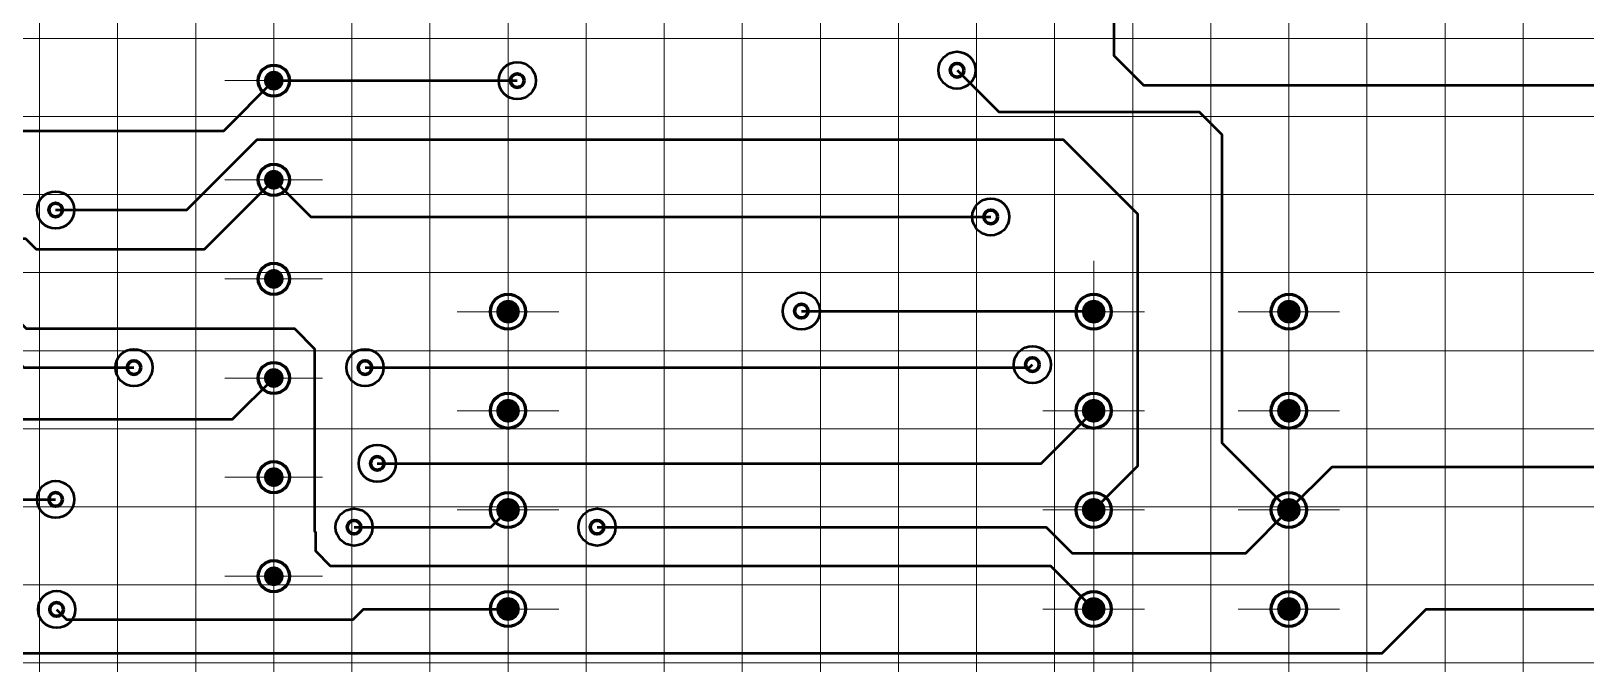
# Model space of a CAD drawing. Extents: x 260 to 1101, y 70 to 664.
# Drawn here: x 853.8 to 933.4, y 430.7 to 463.2 of the extents above; entities that cross this region are included whole.
import ezdxf

# ---------------------------------------------------------------- set-up
doc = ezdxf.new("R2010")
doc.units = 0
doc.header["$MEASUREMENT"] = 0
doc.layers.add('PDF _Геометрия', color=7, linetype='CONTINUOUS')
doc.layers.add('PDF _Сплошная заливка', color=7, linetype='CONTINUOUS')

msp = doc.modelspace()

# ---------------------------------------------------------------- hatches: boundary and pattern name
at = {"layer": 'PDF _Сплошная заливка', "transparency": 33554559}
for points in [[(866.252, 460.626), (866.252, 461.136), (866.057, 461.097), (865.892, 460.987), (865.782, 460.821), (865.743, 460.626)], [(866.252, 460.626), (866.252, 460.116), (866.447, 460.155), (866.613, 460.266), (866.723, 460.431), (866.762, 460.626)], [(866.252, 455.546), (866.252, 456.056), (866.057, 456.017), (865.892, 455.907), (865.782, 455.741), (865.743, 455.546)], [(866.252, 455.546), (866.252, 455.036), (866.447, 455.075), (866.613, 455.186), (866.723, 455.351), (866.762, 455.546)], [(866.252, 450.466), (866.252, 450.976), (866.057, 450.937), (865.892, 450.827), (865.782, 450.661), (865.743, 450.466)], [(866.252, 450.466), (866.252, 449.956), (866.447, 449.995), (866.613, 450.106), (866.723, 450.271), (866.762, 450.466)], [(878.248, 448.786), (878.859, 448.786), (878.813, 449.02), (878.681, 449.219), (878.482, 449.351), (878.248, 449.398)], [(908.238, 448.786), (908.849, 448.786), (908.803, 449.02), (908.67, 449.219), (908.472, 449.351), (908.238, 449.398)], [(918.234, 448.786), (918.846, 448.786), (918.799, 449.02), (918.666, 449.219), (918.468, 449.351), (918.234, 449.398)], [(878.248, 448.786), (878.248, 448.175), (878.482, 448.221), (878.681, 448.354), (878.813, 448.552), (878.859, 448.786)], [(908.238, 448.786), (908.238, 448.175), (908.472, 448.221), (908.67, 448.354), (908.803, 448.552), (908.849, 448.786)], [(918.234, 448.786), (918.234, 448.175), (918.468, 448.221), (918.666, 448.354), (918.799, 448.552), (918.846, 448.786)], [(866.252, 445.386), (866.252, 445.896), (866.057, 445.857), (865.892, 445.747), (865.782, 445.581), (865.743, 445.386)], [(866.252, 445.386), (866.252, 444.876), (866.447, 444.915), (866.613, 445.026), (866.723, 445.191), (866.762, 445.386)], [(878.248, 443.706), (878.859, 443.706), (878.813, 443.94), (878.681, 444.139), (878.482, 444.271), (878.248, 444.318)], [(908.238, 443.706), (908.849, 443.706), (908.803, 443.94), (908.67, 444.139), (908.472, 444.271), (908.238, 444.318)], [(918.234, 443.706), (918.846, 443.706), (918.799, 443.94), (918.666, 444.139), (918.468, 444.271), (918.234, 444.318)], [(878.248, 443.706), (878.248, 443.095), (878.482, 443.141), (878.681, 443.274), (878.813, 443.472), (878.859, 443.706)], [(908.238, 443.706), (908.238, 443.095), (908.472, 443.141), (908.67, 443.274), (908.803, 443.472), (908.849, 443.706)], [(918.234, 443.706), (918.234, 443.095), (918.468, 443.141), (918.666, 443.274), (918.799, 443.472), (918.846, 443.706)], [(866.252, 440.306), (866.252, 440.816), (866.057, 440.777), (865.892, 440.667), (865.782, 440.501), (865.743, 440.306)], [(866.252, 440.306), (866.252, 439.796), (866.447, 439.835), (866.613, 439.946), (866.723, 440.111), (866.762, 440.306)], [(878.248, 438.626), (878.859, 438.626), (878.813, 438.86), (878.681, 439.059), (878.482, 439.191), (878.248, 439.238)], [(908.238, 438.626), (908.849, 438.626), (908.803, 438.86), (908.67, 439.059), (908.472, 439.191), (908.238, 439.238)], [(918.234, 438.626), (918.846, 438.626), (918.799, 438.86), (918.666, 439.059), (918.468, 439.191), (918.234, 439.238)], [(878.248, 438.626), (878.248, 438.015), (878.482, 438.061), (878.681, 438.194), (878.813, 438.392), (878.859, 438.626)], [(908.238, 438.626), (908.238, 438.015), (908.472, 438.061), (908.67, 438.194), (908.803, 438.392), (908.849, 438.626)], [(918.234, 438.626), (918.234, 438.015), (918.468, 438.061), (918.666, 438.194), (918.799, 438.392), (918.846, 438.626)], [(866.252, 435.226), (866.252, 435.736), (866.057, 435.697), (865.892, 435.587), (865.782, 435.421), (865.743, 435.226)], [(866.252, 435.226), (866.252, 434.716), (866.447, 434.755), (866.613, 434.866), (866.723, 435.031), (866.762, 435.226)], [(878.248, 433.546), (878.859, 433.546), (878.813, 433.78), (878.681, 433.979), (878.482, 434.111), (878.248, 434.158)], [(908.238, 433.546), (908.849, 433.546), (908.803, 433.78), (908.67, 433.979), (908.472, 434.111), (908.238, 434.158)], [(918.234, 433.546), (918.846, 433.546), (918.799, 433.78), (918.666, 433.979), (918.468, 434.111), (918.234, 434.158)], [(878.248, 433.546), (878.248, 432.935), (878.482, 432.981), (878.681, 433.114), (878.813, 433.312), (878.859, 433.546)], [(908.238, 433.546), (908.238, 432.935), (908.472, 432.981), (908.67, 433.114), (908.803, 433.312), (908.849, 433.546)], [(918.234, 433.546), (918.234, 432.935), (918.468, 432.981), (918.666, 433.114), (918.799, 433.312), (918.846, 433.546)]]:
    msp.add_hatch(color=256, dxfattribs=at).paths.add_polyline_path(points)
at = {"layer": 'PDF _Сплошная заливка', "true_color": 0xffffff, "transparency": 33554559}
for points in [[(866.762, 460.626), (866.723, 460.821), (866.613, 460.987), (866.447, 461.097), (866.252, 461.136), (866.252, 460.626)], [(865.743, 460.626), (865.782, 460.431), (865.892, 460.266), (866.057, 460.155), (866.252, 460.116), (866.252, 460.626)], [(865.743, 455.546), (865.782, 455.351), (865.892, 455.186), (866.057, 455.075), (866.252, 455.036), (866.252, 455.546)], [(866.762, 455.546), (866.723, 455.741), (866.613, 455.907), (866.447, 456.017), (866.252, 456.056), (866.252, 455.546)], [(866.762, 450.466), (866.723, 450.661), (866.613, 450.827), (866.447, 450.937), (866.252, 450.976), (866.252, 450.466)], [(865.743, 450.466), (865.782, 450.271), (865.892, 450.106), (866.057, 449.995), (866.252, 449.956), (866.252, 450.466)], [(878.248, 449.398), (878.014, 449.351), (877.816, 449.219), (877.683, 449.02), (877.636, 448.786), (878.248, 448.786)], [(908.238, 449.398), (908.004, 449.351), (907.805, 449.219), (907.673, 449.02), (907.626, 448.786), (908.238, 448.786)], [(918.234, 449.398), (918, 449.351), (917.802, 449.219), (917.669, 449.02), (917.623, 448.786), (918.234, 448.786)], [(877.636, 448.786), (877.683, 448.552), (877.816, 448.354), (878.014, 448.221), (878.248, 448.175), (878.248, 448.786)], [(907.626, 448.786), (907.673, 448.552), (907.805, 448.354), (908.004, 448.221), (908.238, 448.175), (908.238, 448.786)], [(917.623, 448.786), (917.669, 448.552), (917.802, 448.354), (918, 448.221), (918.234, 448.175), (918.234, 448.786)], [(866.762, 445.386), (866.723, 445.581), (866.613, 445.747), (866.447, 445.857), (866.252, 445.896), (866.252, 445.386)], [(865.743, 445.386), (865.782, 445.191), (865.892, 445.026), (866.057, 444.915), (866.252, 444.876), (866.252, 445.386)], [(878.248, 444.318), (878.014, 444.271), (877.816, 444.139), (877.683, 443.94), (877.636, 443.706), (878.248, 443.706)], [(908.238, 444.318), (908.004, 444.271), (907.805, 444.139), (907.673, 443.94), (907.626, 443.706), (908.238, 443.706)], [(918.234, 444.318), (918, 444.271), (917.802, 444.139), (917.669, 443.94), (917.623, 443.706), (918.234, 443.706)], [(877.636, 443.706), (877.683, 443.472), (877.816, 443.274), (878.014, 443.141), (878.248, 443.095), (878.248, 443.706)], [(907.626, 443.706), (907.673, 443.472), (907.805, 443.274), (908.004, 443.141), (908.238, 443.095), (908.238, 443.706)], [(917.623, 443.706), (917.669, 443.472), (917.802, 443.274), (918, 443.141), (918.234, 443.095), (918.234, 443.706)], [(865.743, 440.306), (865.782, 440.111), (865.892, 439.946), (866.057, 439.835), (866.252, 439.796), (866.252, 440.306)], [(866.762, 440.306), (866.723, 440.501), (866.613, 440.667), (866.447, 440.777), (866.252, 440.816), (866.252, 440.306)], [(878.248, 439.238), (878.014, 439.191), (877.816, 439.059), (877.683, 438.86), (877.636, 438.626), (878.248, 438.626)], [(908.238, 439.238), (908.004, 439.191), (907.805, 439.059), (907.673, 438.86), (907.626, 438.626), (908.238, 438.626)], [(918.234, 439.238), (918, 439.191), (917.802, 439.059), (917.669, 438.86), (917.623, 438.626), (918.234, 438.626)], [(877.636, 438.626), (877.683, 438.392), (877.816, 438.194), (878.014, 438.061), (878.248, 438.015), (878.248, 438.626)], [(907.626, 438.626), (907.673, 438.392), (907.805, 438.194), (908.004, 438.061), (908.238, 438.015), (908.238, 438.626)], [(917.623, 438.626), (917.669, 438.392), (917.802, 438.194), (918, 438.061), (918.234, 438.015), (918.234, 438.626)], [(866.762, 435.226), (866.723, 435.421), (866.613, 435.587), (866.447, 435.697), (866.252, 435.736), (866.252, 435.226)], [(865.743, 435.226), (865.782, 435.031), (865.892, 434.866), (866.057, 434.755), (866.252, 434.716), (866.252, 435.226)], [(878.248, 434.158), (878.014, 434.111), (877.816, 433.979), (877.683, 433.78), (877.636, 433.546), (878.248, 433.546)], [(908.238, 434.158), (908.004, 434.111), (907.805, 433.979), (907.673, 433.78), (907.626, 433.546), (908.238, 433.546)], [(918.234, 434.158), (918, 434.111), (917.802, 433.979), (917.669, 433.78), (917.623, 433.546), (918.234, 433.546)], [(877.636, 433.546), (877.683, 433.312), (877.816, 433.114), (878.014, 432.981), (878.248, 432.935), (878.248, 433.546)], [(907.626, 433.546), (907.673, 433.312), (907.805, 433.114), (908.004, 432.981), (908.238, 432.935), (908.238, 433.546)], [(917.623, 433.546), (917.669, 433.312), (917.802, 433.114), (918, 432.981), (918.234, 432.935), (918.234, 433.546)]]:
    msp.add_hatch(color=7, dxfattribs=at).paths.add_polyline_path(points)

# ---------------------------------------------------------------- linework, layer by layer
at = {"layer": 'PDF _Геометрия', "lineweight": 18}
for points in [[(854.256, 381.546), (854.256, 382.786), (854.256, 592.786)], [(858.255, 382.786), (858.255, 592.786)], [(862.254, 381.546), (862.254, 382.786), (862.254, 592.786)], [(866.252, 382.786), (866.252, 592.786)], [(870.251, 381.546), (870.251, 382.786), (870.251, 592.786)], [(874.249, 382.786), (874.249, 592.786)], [(878.248, 381.546), (878.248, 382.786), (878.248, 592.786)], [(882.247, 382.786), (882.247, 592.786)], [(886.245, 381.546), (886.245, 382.786), (886.245, 592.786)], [(890.244, 382.786), (890.244, 592.786)], [(894.242, 381.546), (894.242, 382.786), (894.242, 592.786)], [(898.241, 382.786), (898.241, 592.786)], [(902.24, 381.546), (902.24, 382.786), (902.24, 592.786)], [(906.238, 382.786), (906.238, 592.786)], [(910.237, 381.546), (910.237, 382.786), (910.237, 592.786)], [(914.235, 382.786), (914.235, 592.786)], [(918.234, 381.546), (918.234, 382.786), (918.234, 592.786)], [(922.233, 382.786), (922.233, 592.786)], [(926.231, 381.546), (926.231, 382.786), (926.231, 592.786)], [(930.23, 382.786), (930.23, 592.786)], [(730.3, 462.786), (1050.188, 462.786)], [(866.252, 458.126), (866.252, 463.126)], [(863.753, 460.626), (868.751, 460.626)], [(730.3, 458.786), (1050.188, 458.786), (1051.427, 458.786)], [(866.252, 453.046), (866.252, 458.046)], [(863.753, 455.546), (868.751, 455.546)], [(730.3, 454.786), (1050.188, 454.786)], [(866.252, 447.966), (866.252, 452.966)], [(730.3, 450.786), (1050.188, 450.786), (1051.427, 450.786)], [(878.248, 446.186), (878.248, 451.386)], [(908.238, 446.186), (908.238, 451.386)], [(918.234, 446.186), (918.234, 451.386)], [(863.753, 450.466), (868.751, 450.466)], [(875.649, 448.786), (880.847, 448.786)], [(905.638, 448.786), (910.837, 448.786)], [(915.635, 448.786), (920.833, 448.786)], [(866.252, 442.886), (866.252, 447.886)], [(730.3, 446.786), (1050.188, 446.786)], [(878.248, 441.106), (878.248, 446.306)], [(908.238, 441.106), (908.238, 446.306)], [(918.234, 441.106), (918.234, 446.306)], [(863.753, 445.386), (868.751, 445.386)], [(875.649, 443.706), (880.847, 443.706)], [(905.638, 443.706), (910.837, 443.706)], [(915.635, 443.706), (920.833, 443.706)], [(730.3, 442.786), (1050.188, 442.786), (1051.427, 442.786)], [(866.252, 437.806), (866.252, 442.806)], [(878.248, 436.026), (878.248, 441.226)], [(908.238, 436.026), (908.238, 441.226)], [(918.234, 436.026), (918.234, 441.226)], [(863.753, 440.306), (868.751, 440.306)], [(730.3, 438.786), (1050.188, 438.786)], [(875.649, 438.626), (880.847, 438.626)], [(905.638, 438.626), (910.837, 438.626)], [(915.635, 438.626), (920.833, 438.626)], [(866.252, 432.726), (866.252, 437.726)], [(878.248, 430.946), (878.248, 436.146)], [(908.238, 430.946), (908.238, 436.146)], [(918.234, 430.946), (918.234, 436.146)], [(730.3, 434.786), (1050.188, 434.786), (1051.427, 434.786)], [(863.753, 435.226), (868.751, 435.226)], [(875.649, 433.546), (880.847, 433.546)], [(905.638, 433.546), (910.837, 433.546)], [(915.635, 433.546), (920.833, 433.546)], [(730.3, 430.786), (1050.188, 430.786)], [(878.248, 425.866), (878.248, 431.066)], [(908.238, 425.866), (908.238, 431.066)], [(918.234, 425.866), (918.234, 431.066)]]:
    msp.add_lwpolyline(points, dxfattribs=at)
at = {"layer": 'PDF _Геометрия', "lineweight": 50}
for points in [[(848.021, 483.716), (848.021, 484.427), (850.002, 486.408), (852.338, 486.408), (864.17, 474.572), (870.163, 474.572), (873.87, 470.863), (907.894, 470.863), (909.265, 469.492), (909.265, 461.922), (910.788, 460.398), (941.054, 460.398), (948.224, 453.227), (948.224, 448.786), (950.479, 446.53), (985.954, 446.53), (988.21, 448.786), (990.465, 446.53), (1025.94, 446.53), (1028.196, 448.786)], [(901.241, 461.16), (903.374, 459.027), (913.632, 459.027), (914.8, 457.858), (914.8, 442.062), (918.234, 438.626), (920.447, 440.84), (952.146, 440.84), (954.359, 438.626), (958.22, 438.626), (972.133, 438.626), (974.346, 440.84), (992.091, 440.84), (994.304, 438.626), (998.206, 438.626)], [(818.269, 448.906), (822.171, 452.809), (842.658, 452.809), (847.908, 458.062), (863.688, 458.062), (866.252, 460.626), (878.72, 460.626)], [(855.08, 453.998), (861.795, 453.998), (865.4, 457.604), (906.675, 457.604), (910.484, 453.794), (910.484, 440.873), (908.238, 438.626)], [(818.269, 443.826), (826.241, 451.801), (843.158, 451.801), (843.901, 452.544), (853.537, 452.544), (854.086, 451.995), (862.702, 451.995), (866.252, 455.546), (868.156, 453.642), (902.968, 453.642)], [(851.018, 450.466), (853.568, 447.915), (867.305, 447.915), (868.334, 446.885), (868.334, 437.538), (868.383, 437.49), (868.383, 436.522), (869.145, 435.76), (906.024, 435.76), (908.238, 433.546)], [(893.268, 448.816), (908.208, 448.816), (908.238, 448.786)], [(834.564, 447.698), (851.678, 447.698), (853.455, 445.92), (859.092, 445.92)], [(870.924, 445.92), (904.948, 445.92), (905.101, 446.073)], [(818.269, 438.746), (822.8, 443.279), (864.145, 443.279), (866.252, 445.386)], [(871.553, 441.012), (905.544, 441.012), (908.238, 443.706)], [(851.018, 440.306), (852.16, 439.164), (855.08, 439.164)], [(870.366, 437.741), (877.363, 437.741), (878.248, 438.626)], [(882.807, 437.741), (905.812, 437.741), (907.135, 436.418), (916.027, 436.418), (918.234, 438.626)], [(768.286, 427.986), (771.589, 431.29), (923.005, 431.29), (925.261, 433.546), (948.224, 433.546)], [(855.131, 433.525), (855.639, 433.017), (870.315, 433.017), (870.844, 433.546), (878.248, 433.546)]]:
    msp.add_lwpolyline(points, dxfattribs=at)
for centre in [(901.241, 461.161), (878.72, 460.626), (855.08, 453.998), (902.968, 453.642), (893.268, 448.816), (859.092, 445.92), (870.924, 445.92), (905.101, 446.073), (871.553, 441.012), (855.08, 439.164), (870.365, 437.742), (882.807, 437.742), (855.131, 433.525)]:
    msp.add_circle(centre, 0.95, dxfattribs=at)
at = {"layer": 'PDF _Геометрия', "lineweight": 60}
for centre, radius in [((866.252, 460.626), 0.8), ((866.252, 455.546), 0.8), ((866.252, 450.466), 0.8), ((878.248, 448.786), 0.9), ((908.237, 448.786), 0.9), ((918.234, 448.786), 0.9), ((866.252, 445.386), 0.8), ((878.248, 443.706), 0.9), ((908.237, 443.706), 0.9), ((918.234, 443.706), 0.9), ((866.252, 440.306), 0.8), ((878.248, 438.626), 0.9), ((908.237, 438.626), 0.9), ((918.234, 438.626), 0.9), ((866.252, 435.226), 0.8), ((878.248, 433.546), 0.9), ((908.237, 433.546), 0.9), ((918.234, 433.546), 0.9)]:
    msp.add_circle(centre, radius, dxfattribs=at)
at = {"layer": 'PDF _Геометрия', "color": 7, "lineweight": 70, "true_color": 0xffffff}
for centre in [(901.241, 461.16), (878.72, 460.626), (855.08, 453.998), (902.968, 453.642), (893.268, 448.816), (859.092, 445.92), (870.924, 445.92), (905.101, 446.073), (871.553, 441.012), (855.08, 439.164), (870.366, 437.742), (882.807, 437.742), (855.131, 433.525)]:
    msp.add_circle(centre, 0.35, dxfattribs=at)

doc.saveas('drawing.dxf')
